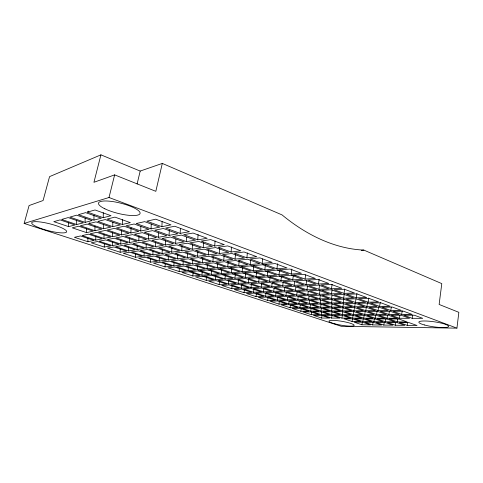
<?xml version="1.0" encoding="UTF-8"?>
<svg xmlns="http://www.w3.org/2000/svg" width="483" height="483" viewBox="0 0 483 483"><rect width="100%" height="100%" fill="white"/><g stroke="black" fill="none" stroke-linecap="round" stroke-linejoin="round"><path stroke-width="0.72" d="M95.773 240.111L82.11 235.595L88.492 234.17L102.311 238.789L95.773 240.111L95.773 236.537M103.253 217.706L87.465 212.109L95.024 209.966L111.018 215.702L103.253 217.706L103.277 212.653M103.64 228.737L88.878 223.659L95.966 221.878L110.909 227.076L103.64 228.737L103.664 224.402M103.984 238.445L90.122 233.808L96.793 232.323L110.812 237.062L103.984 238.445L104.002 234.792M104.286 247.061L91.221 242.792L97.524 241.542L110.728 245.895L104.286 247.061L104.304 243.317M112.37 245.599L99.136 241.222L105.711 239.924L119.09 244.386L112.37 245.599L112.412 241.391M112.557 236.706L98.502 231.943L105.481 230.385L119.699 235.257L112.557 236.706L112.605 232.214M112.768 226.654L97.783 221.425L105.222 219.554L120.388 224.909L112.768 226.654L112.811 222.21M120.164 252.247L107.498 248.111L113.976 246.97L126.775 251.19L120.164 252.247L120.219 248.57M120.804 244.078L107.389 239.586L114.26 238.228L127.82 242.816L120.804 244.078L120.859 240.492M121.529 234.889L107.268 229.986L114.58 228.356L129.003 233.374L121.529 234.889L121.589 230.645M122.344 224.468L107.123 219.077L114.942 217.115L130.344 222.639L122.344 224.468L122.422 219.53M128.46 250.919L115.63 246.674L122.38 245.485L135.343 249.814L128.46 250.919L128.532 247.163M129.613 242.49L116.017 237.877L123.195 236.459L136.943 241.168L129.613 242.49L129.704 238.089M130.911 232.981L116.451 227.934L124.113 226.225L138.748 231.393L130.911 232.981L131.02 227.91M135.578 257.276L123.286 253.267L129.921 252.229L142.334 256.316L135.578 257.276L135.663 253.672M137.1 249.53L124.107 245.183L131.153 243.945L144.284 248.383L137.1 249.53L137.202 245.31M138.814 240.83L125.031 236.09L132.547 234.605L146.476 239.447L138.814 240.83L138.929 236.326M140.752 230.989L126.075 225.79L134.123 223.997L148.969 229.322L140.752 230.989L140.867 226.527M144.055 256.075L131.618 251.963L138.53 250.876L151.094 255.072L144.055 256.075L144.163 252.386M146.114 248.087L132.958 243.625L140.318 242.327L153.612 246.885L146.114 248.087L146.222 244.495M148.438 239.097L134.467 234.225L142.34 232.661L156.462 237.648L148.438 239.097L148.571 234.835M151.07 228.894L136.188 223.532L144.64 221.649L159.698 227.143L151.07 228.894L151.233 223.937M150.533 262.16L138.603 258.266L145.389 257.324L157.428 261.297L150.533 262.16L150.648 258.616M152.888 254.819L140.299 250.605L147.514 249.476L160.223 253.774L152.888 254.819L153.014 251.051M155.532 246.578L142.201 241.995L149.899 240.643L163.369 245.328L155.532 246.578L155.689 242.164M158.515 237.28L144.357 232.263L152.61 230.626L166.925 235.764L158.515 237.28L158.678 232.915M159.185 261.074L147.116 257.083L154.186 256.105L166.363 260.168L159.185 261.074L159.324 257.457M161.908 226.696L146.808 221.166L155.707 219.179L170.982 224.855L161.908 226.696L162.107 221.606M162.095 253.509L149.356 249.186L156.884 248.008L169.75 252.422L162.095 253.509L162.264 249.276M165.373 245.002L151.873 240.292L159.933 238.874L173.566 243.692L165.373 245.002L165.554 240.486M165.053 266.906L153.473 263.12L160.392 262.275L172.075 266.127L165.053 266.906L165.198 263.422M169.08 235.372L154.723 230.21L163.393 228.489L177.901 233.784L169.08 235.372L169.304 230.156M168.193 259.939L155.985 255.857L163.351 254.831L175.673 258.997L168.193 259.939L168.356 256.244M171.706 252.144L158.81 247.707L166.677 246.475L179.7 251.009L171.706 252.144L171.9 247.815M173.868 265.928L162.155 262.058L169.358 261.17L181.173 265.113L173.868 265.928L174.037 262.372M175.667 243.354L161.992 238.511L170.439 237.026L184.252 241.977L175.667 243.354L175.866 239.079M177.581 258.761L165.234 254.571L172.914 253.503L185.375 257.777L177.581 258.761L177.78 254.607M180.159 233.374L165.615 228.048L174.731 226.243L189.433 231.707L180.159 233.374L180.407 228.399M179.163 271.512L167.909 267.836L174.955 267.075L186.305 270.818L179.163 271.512L179.314 268.5M181.741 250.713L168.688 246.161L176.923 244.875L190.097 249.53L181.741 250.713L181.97 246.288M183.039 264.907L171.199 260.947L178.704 260.023L190.646 264.062L183.039 264.907L183.226 261.279M186.45 241.627L172.6 236.646L181.463 235.082L195.446 240.184L186.45 241.627L186.679 237.25M187.368 257.53L174.876 253.231L182.9 252.12L195.5 256.503L187.368 257.53L187.597 253.279M188.122 270.637L176.754 266.882L184.083 266.085L195.549 269.912L188.122 270.637L188.316 267.147M192.234 249.222L179.024 244.543L187.645 243.197L200.982 247.984L192.234 249.222L192.518 244.338M192.584 263.851L180.618 259.788L188.442 258.828L200.511 262.969L192.584 263.851L192.802 260.144M189.101 271.736L200.125 275.376L192.874 275.992L193.091 272.291M197.752 239.816L183.733 234.684L193.037 233.041L207.201 238.306L197.752 239.816L198.066 234.575M197.583 256.244L184.953 251.836L193.339 250.671L206.078 255.169L197.583 256.244L197.843 251.897M197.438 269.731L185.955 265.885L193.58 265.058L205.166 268.977L197.438 269.731L197.656 266.163M203.216 247.664L189.849 242.852L198.881 241.44L212.375 246.36L203.216 247.664L203.536 242.659M202.534 262.74L190.441 258.586L198.604 257.584L210.799 261.822L202.534 262.74L202.8 258.574M198.374 270.854L209.501 274.573L201.972 275.213L202.19 271.784M202.842 276.27L213.552 279.802L206.205 280.345L206.446 276.705M207.135 268.783L195.53 264.847L203.482 263.984L215.183 267.999L207.135 268.783L207.376 265.143M208.251 254.897L195.482 250.375L204.255 249.156L217.139 253.78L208.251 254.897L208.553 250.454M208.016 269.943L219.258 273.74L211.421 274.41L211.669 270.909M212.912 261.593L200.686 257.324L209.211 256.28L221.54 260.633L212.912 261.593L213.208 257.33M214.718 246.028L201.194 241.077L210.673 239.592L224.323 244.664L214.718 246.028L215.08 240.902M212.242 275.491L223.055 279.096L215.424 279.663L215.641 276.693M217.235 267.799L205.51 263.766L213.8 262.867L225.615 266.978L217.235 267.799L217.507 264.08M219.415 253.497L206.501 248.848L215.69 247.574L228.713 252.325L219.415 253.497L219.771 248.594M219.173 284.584L208.825 281.203L216.197 280.671L226.612 284.107L219.173 284.584L219.439 280.997M218.062 268.983L229.407 272.877L221.25 273.571L221.522 269.997M223.744 260.385L211.391 256.008L220.308 254.915L232.764 259.383L223.744 260.385L224.076 256.032M222.023 274.676L232.933 278.365L225 278.957L225.271 275.509M227.759 266.767L215.919 262.637L224.571 261.701L236.507 265.916L227.759 266.767L228.091 262.589M228.507 283.986L218.068 280.538L225.718 279.989L236.229 283.497L228.507 283.986L228.737 281.064M231.097 252.023L218.038 247.242L227.674 245.907L240.842 250.798L231.097 252.023L231.496 247.006M228.525 267.993L239.979 271.971L231.484 272.696L231.786 269.049M231.786 288.701L221.721 285.417L229.177 284.952L239.308 288.297L231.786 288.701L232.021 285.882M235.064 259.13L222.585 254.638L231.912 253.49L244.495 258.079L235.064 259.13L235.438 254.668M232.196 273.831L243.203 277.604L234.955 278.22L235.251 274.706M238.741 265.698L226.787 261.46L235.825 260.482L247.87 264.805L238.741 265.698L239.103 261.424M238.191 283.37L227.668 279.85L235.619 279.277L246.215 282.863L238.191 283.37L238.517 279.645M239.441 266.954L250.997 271.035L242.146 271.79L242.472 268.059M241.222 288.194L231.079 284.837L238.819 284.36L249.029 287.771L241.222 288.194L241.542 284.602M246.91 257.813L234.303 253.201L244.072 251.999L256.781 256.714L246.91 257.813L247.35 252.899M242.798 272.955L253.895 276.813L245.31 277.453L245.63 273.867M244.066 292.71L234.267 289.51L241.808 289.118L251.667 292.372L244.066 292.71L244.38 289.245M248.262 282.73L237.648 279.132L245.913 278.534L256.6 282.199L248.262 282.73L248.576 279.277M250.206 264.575L238.137 260.234L247.592 259.208L259.751 263.646L250.206 264.575L250.611 260.21M251.015 287.663L240.788 284.239L248.83 283.744L259.123 287.228L251.015 287.663L251.365 284.004M250.834 265.867L262.492 270.051L253.255 270.842L253.653 266.646M253.599 292.281L243.728 289.021L251.546 288.611L261.478 291.925L253.599 292.281L253.937 288.749M253.841 272.038L265.034 275.992L256.087 276.65L256.443 272.992M256.026 296.616L246.481 293.501L254.1 293.169L263.694 296.333L256.026 296.616L256.358 293.199M256.63 277.767L267.401 281.511L258.725 282.066L259.075 278.54M262.191 263.41L250.007 258.948L259.902 257.874L272.177 262.432L262.191 263.41L262.637 258.936M261.188 287.113L250.876 283.618L259.232 283.104L269.605 286.661L261.188 287.113L261.563 283.382M262.74 264.738L274.501 269.025L264.853 269.852L265.288 265.565M263.489 291.835L253.539 288.508L261.659 288.085L271.663 291.466L263.489 291.835L263.857 288.236M265.36 271.078L276.65 275.129L267.322 275.823L267.781 271.331M265.644 296.26L256.032 293.084L263.929 292.746L273.595 295.97L265.644 296.26L266.006 292.783M267.793 276.964L278.649 280.798L269.617 281.372L269.991 277.779M267.673 300.42L258.375 297.383L266.061 297.117L275.401 300.197L267.673 300.42L267.987 297.431M271.754 286.546L261.363 282.972L270.051 282.434L280.502 286.069L271.754 286.546L272.122 283.08M273.746 291.376L263.724 287.977L272.158 287.536L282.241 290.989L273.746 291.376L274.066 288.436M192.874 275.992L181.934 272.418L275.189 263.555L287.047 267.956L276.964 268.82L277.52 263.7M275.618 295.898L265.94 292.656L274.133 292.3L283.859 295.596L275.618 295.898L276.004 292.354M277.393 270.082L288.768 274.235L279.029 274.954L279.494 270.752M277.369 300.136L268.017 297.045L275.974 296.767L285.381 299.907L277.369 300.136L277.749 296.713M279.428 276.125L290.361 280.049L280.949 280.653L281.444 276.246M279.017 304.127L269.961 301.169L277.707 300.957L286.811 303.958L279.017 304.127L279.349 301.181M282.736 285.948L272.267 282.295L281.317 281.74L291.847 285.459L282.736 285.948L283.219 281.71M284.402 290.893L274.314 287.421L283.08 286.968L293.229 290.494L284.402 290.893L284.831 287.15M285.96 295.518L276.216 292.209L284.722 291.841L294.515 295.204L285.96 295.518L286.377 291.907M287.421 299.846L278.003 296.695L286.262 296.405L295.723 299.605L287.421 299.846L287.747 297.057M206.205 280.345L195.573 276.874L289.963 269.037L301.428 273.3L291.255 274.048L291.847 269.037M288.792 303.916L279.681 300.903L287.699 300.68L296.858 303.741L288.792 303.916L289.142 300.915M291.569 275.256L302.581 279.277L292.764 279.899L293.259 275.775M290.078 307.737L281.251 304.858L289.057 304.701L297.92 307.623L290.078 307.737L290.428 304.839M294.171 285.332L283.63 281.601L293.054 281.015L303.656 284.819L294.171 285.332L294.69 281.009M295.475 290.392L285.314 286.848L294.437 286.371L304.652 289.981L295.475 290.392L295.898 286.926M456.936 328.156L458.85 312.332L439.125 304.453L441.794 283.618L363.862 250.097A216.004 139.213 71.7 0 1 282.078 214.923L162.312 163.417L140.191 171.067L100.929 154.844L49.562 176.627L43.084 200.53L29.077 205.553L24.15 223.436L341.288 326.297L456.936 328.156L109.013 197.505L24.15 223.436M296.695 295.119L286.89 291.75L295.729 291.364L305.582 294.793L296.695 295.119L297.148 291.442M297.842 299.545L288.363 296.333L296.93 296.031L306.451 299.297L297.842 299.545L298.277 295.994M298.911 303.692L289.746 300.625L298.059 300.396L307.266 303.511L298.911 303.692L299.255 300.945M299.919 307.593L291.038 304.658L299.116 304.489L308.033 307.472L299.919 307.593L300.287 304.64M300.867 311.263L292.257 308.45L300.112 308.341L308.758 311.191L300.867 311.263L301.223 308.402M258.725 282.066L248.027 278.383L304.248 274.344L315.339 278.462L305.093 279.114L305.624 274.899M306.077 284.692L295.463 280.871L305.292 280.261L315.96 284.155L306.077 284.692L306.639 280.273M306.995 289.872L296.767 286.25L306.264 285.755L316.546 289.444L306.995 289.872L307.538 285.628M307.846 294.708L297.981 291.267L307.17 290.869L317.083 294.37L307.846 294.708L308.287 291.297M308.649 299.231L299.116 295.952L308.015 295.638L317.591 298.971L308.649 299.231L309.12 295.608M309.398 303.463L300.178 300.335L308.8 300.1L318.062 303.276L309.398 303.463L309.857 299.967M310.098 307.436L301.175 304.447L309.543 304.278L318.508 307.309L310.098 307.436L310.454 304.737M310.762 311.179L302.11 308.317L310.237 308.202L318.925 311.106L310.762 311.179L311.143 308.269M311.384 314.699L302.992 311.958L310.889 311.897L319.317 314.675L311.384 314.699L311.758 311.879M318.49 284.022L307.804 280.11L318.068 279.476L328.802 283.461L318.49 284.022L319.136 279.192M318.979 289.335L308.691 285.628L318.587 285.115L328.929 288.888L318.979 289.335L319.571 284.994M319.438 294.286L309.512 290.766L319.076 290.355L329.05 293.93L319.438 294.286L320.006 290.108M319.867 298.905L310.279 295.56L319.529 295.234L329.158 298.633L319.867 298.905L320.374 295.216M320.271 303.227L310.998 300.04L319.951 299.792L329.261 303.028L320.271 303.227L320.76 299.665M320.646 307.279L311.674 304.236L320.35 304.061L329.358 307.146L320.646 307.279L321.123 303.837M321.002 311.088L312.302 308.178L320.718 308.057L329.448 311.016L321.002 311.088L321.412 308.13M321.334 314.668L312.899 311.879L321.068 311.819L329.539 314.65L321.334 314.668L321.732 311.807M321.648 318.049L313.455 315.375L321.394 315.363L329.617 318.074L321.648 318.049L322.034 315.272M331.471 288.774L321.117 284.982L331.441 284.445L341.837 288.303L331.471 288.774L332.099 284.342M331.501 293.839L321.515 290.247L331.477 289.812L341.499 293.471L331.501 293.839L332.111 289.577M331.525 298.566L321.883 295.149L331.501 294.811L341.185 298.283L331.525 298.566L332.02 295.143M331.555 302.98L322.233 299.732L331.531 299.472L340.889 302.775L331.555 302.98L332.075 299.351M331.58 307.116L322.559 304.012L331.555 303.831L340.612 306.977L331.58 307.116L332.087 303.614M331.598 310.992L322.861 308.027L331.58 307.913L340.352 310.919L331.598 310.992L332.093 307.605M331.622 314.644L323.145 311.807L331.604 311.74L340.11 314.62L331.622 314.644L332.044 311.728M331.64 318.08L323.417 315.357L331.628 315.345L339.881 318.104L331.64 318.08L332.056 315.254M344.053 293.38L334.019 289.703L344.397 289.257L354.474 292.994L344.053 293.38L344.711 289.027M343.648 298.216L333.958 294.727L343.968 294.37L353.695 297.92L343.648 298.216L344.174 294.727M343.268 302.726L333.904 299.406L343.57 299.14L352.964 302.515L343.268 302.726L343.83 299.025M342.912 306.947L333.85 303.783L343.196 303.59L352.288 306.802L342.912 306.947L343.455 303.372M342.58 310.901L333.801 307.882L342.845 307.756L351.654 310.817L342.58 310.901L343.105 307.448M342.272 314.614L333.759 311.728L342.519 311.662L351.056 314.59L342.272 314.614L342.719 311.65M341.976 318.11L333.717 315.345L342.212 315.327L350.501 318.134L341.976 318.11L342.411 315.236M352.071 321.485L344.017 318.792L352.542 318.822L360.626 321.557L352.071 321.485L352.524 318.659M352.668 318.14L344.373 315.327L353.164 315.308L361.483 318.164L352.668 318.14L353.127 315.218M353.296 314.584L344.747 311.644L353.828 311.577L362.401 314.56L353.296 314.584L353.834 311.185M353.967 310.798L345.146 307.725L354.534 307.593L363.373 310.72L353.967 310.798L354.522 307.285M354.679 306.765L345.574 303.541L355.283 303.342L364.411 306.62L354.679 306.765L355.253 303.131M355.44 302.461L346.033 299.074L356.086 298.796L365.522 302.237L355.44 302.461L355.983 299.031M356.255 297.848L346.522 294.286L356.949 293.918L366.718 297.546L356.255 297.848L356.937 293.573M361.924 324.781L354.063 322.155L362.618 322.233L370.497 324.896L361.924 324.781L362.383 321.998M362.799 321.575L354.715 318.834L363.536 318.871L371.644 321.648L362.799 321.575L363.276 318.695M363.729 318.17L355.403 315.308L364.514 315.29L372.864 318.194L363.729 318.17L364.218 315.2M364.719 314.554L356.14 311.559L365.553 311.487L374.156 314.524L364.719 314.554L365.293 311.094M365.77 310.696L356.919 307.562L366.663 307.43L375.539 310.611L365.77 310.696L366.368 307.116M366.893 306.584L357.758 303.294L367.853 303.089L377.012 306.427L366.893 306.584L367.509 302.871M368.094 302.183L378.594 301.953L369.121 298.434L358.652 298.723L368.094 302.183L368.795 297.987M372.677 324.926L364.798 322.252L373.643 322.336L381.546 325.041L372.677 324.926L373.166 322.089M373.896 321.666L383.049 321.738L374.923 318.913L365.782 318.877L373.896 321.666L374.397 318.738M375.188 318.2L384.649 318.231L376.281 315.272L366.832 315.29L375.188 318.2L375.653 315.477M376.559 314.518L386.352 314.493L377.724 311.396L367.955 311.469L376.559 314.518L377.169 310.998M378.026 310.587L388.169 310.503L379.27 307.254L369.145 307.393L378.026 310.587L378.66 306.94M379.59 306.391L390.113 306.234L380.924 302.817L370.425 303.034L379.59 306.391L380.308 302.267M383.804 325.071L392.975 325.192L385.06 322.439L375.895 322.354L383.804 325.071L384.317 322.191M385.38 321.756L394.865 321.835L386.714 318.961L377.247 318.919L385.38 321.756L385.983 318.406M387.058 318.237L396.869 318.267L388.477 315.254L378.684 315.272L387.058 318.237L387.559 315.465M388.845 314.481L399.012 314.457L390.361 311.3L380.212 311.378L388.845 314.481L389.364 311.613M390.753 310.478L401.301 310.388L392.377 307.073L381.848 307.218L390.753 310.478L391.369 307.097M395.311 325.222L404.808 325.349L396.875 322.547L387.39 322.457L395.311 325.222L395.855 322.288M397.28 321.859L407.103 321.938L398.94 319.009L389.123 318.967L397.28 321.859L397.914 318.448M399.369 318.273L409.548 318.303L401.144 315.236L390.976 315.248L399.369 318.273L399.9 315.447M401.602 314.451L412.162 314.421L403.498 311.203L392.951 311.281L401.602 314.451L402.291 310.792M407.223 325.379L417.064 325.512L409.119 322.662L399.29 322.572L407.223 325.379L407.743 322.692M412.144 318.309L422.716 318.339L414.293 315.212L403.734 315.23L412.144 318.309L412.705 315.429M162.312 163.417L155.828 191.328L114.634 174.876L93.931 182.302L100.929 154.844M137.094 183.993L140.191 171.067M109.013 197.505L114.634 174.876M88.878 223.659L89.941 222.675M87.465 212.109L88.522 211.125M68.634 226.618L75.046 224.963L60.043 219.892L53.818 221.655L68.634 226.618L68.568 222.397M76.688 224.541L83.402 222.814L68.163 217.585L61.637 219.439L76.688 224.541L76.64 220.224M85.123 222.373L92.162 220.556L76.676 215.17L69.836 217.115L85.123 222.373L85.099 217.942M93.968 220.091L101.358 218.189L85.618 212.635L78.433 214.675L93.968 220.091L93.962 215.176M86.602 232.631L93.231 231.115L78.735 226.213L72.275 227.837L86.602 232.631L86.578 228.9M94.928 230.729L101.865 229.141L87.145 224.094L80.383 225.796L94.928 230.729L94.928 226.497M87.906 241.711L94.173 240.437L80.546 235.946L74.43 237.31L87.906 241.711L87.894 238.216M361.284 250.363L363.862 250.097M190.924 271.567L201.972 275.213M204.689 276.113L215.424 279.663M200.27 270.679L211.421 274.41M214.168 275.328L225 278.957M209.99 269.749L221.25 273.571M224.027 274.513L234.955 278.22M220.121 268.789L231.484 272.696M234.285 273.662L245.31 277.453M230.669 267.787L242.146 271.79M244.966 272.774L256.087 276.65M258.828 277.61L269.617 281.372M241.681 266.737L253.255 270.842M256.105 271.851L267.322 275.823M270.082 276.801L280.949 280.653M253.17 265.644L264.853 269.852M267.727 270.885L279.029 274.954M281.812 275.956L292.764 279.899M265.185 264.503L276.964 268.82M279.862 269.876L291.255 274.048M294.056 275.075L305.093 279.114M38.38 227.463A18.058 3.508 14.4 0 0 66.527 232.045A18.058 3.508 14.4 0 0 42.655 222.319A18.058 3.508 14.4 0 0 38.38 227.463M104.847 208.801A21.403 5.277 14 0 0 139.484 214.295A21.403 5.277 14 0 0 113.541 201.701A21.403 5.277 14 0 0 104.847 208.801M334.942 323.858A12.775 1.968 9.6 0 0 354.172 325.409A12.775 1.968 9.6 0 0 335.619 320.513A12.775 1.968 9.6 0 0 334.942 323.858M424.328 324.944A15.045 2.53 8.2 0 0 448.447 326.756A15.045 2.53 8.2 0 0 428.463 321.153A15.045 2.53 8.2 0 0 424.328 324.944"/></g></svg>
